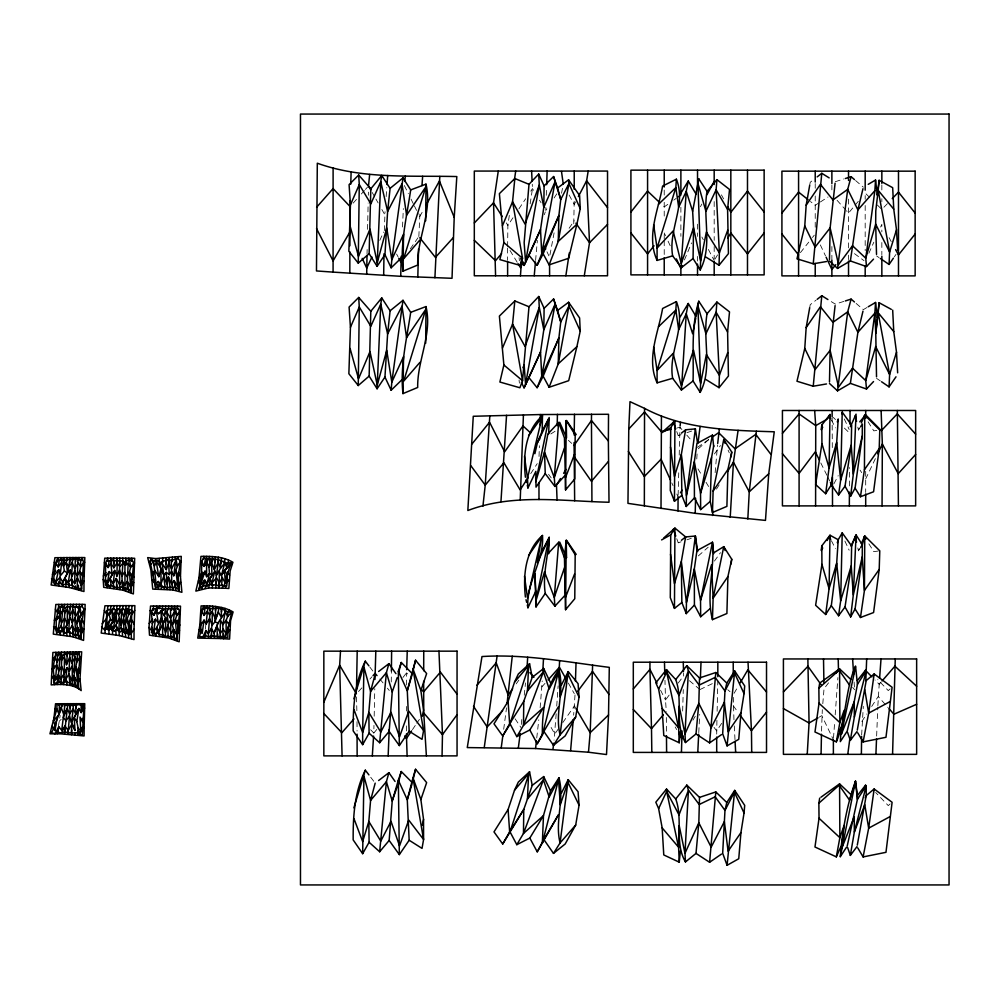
<?xml version="1.0" encoding="UTF-8"?>
<svg xmlns="http://www.w3.org/2000/svg" width="999" height="999" viewBox="0 0 999 999"><rect width="100%" height="100%" fill="white"/><g stroke="black" fill="none" stroke-linecap="round" stroke-linejoin="round"><path stroke-width="0.75" stroke-dasharray="5 3.75" d="M406.406 730.906L406.431 724.787M406.468 711.026L406.481 706.443M406.543 685.039L406.581 672.802L409.59 676.173M849.45 485.951L849.575 467.557M391.271 681.967L391.396 671.191M733.953 719.705L733.291 697.377M507.617 246.541L507.879 225.362L509.84 211.788M861.65 734.927L863.311 706.355M821.528 731.131L822.314 709.665M367.033 254.146L367.132 249.5M367.57 229.358L368.144 203.022M368.319 195.267L368.381 192.17M370.641 729.757L373.801 733.041L373.963 725.386M374.175 716.208L374.787 688.648M716.92 720.354L716.683 735.551M717.12 711.276L717.819 681.006M678.121 495.279L678.796 470.554M679.208 455.107L679.969 427.297L677.085 427.959M682.654 711.051L683.279 689.585M384.328 230.644L385.04 211.701M539.035 456.481L539.385 445.729M545.879 207.467L545.779 210.502L548.276 206.731M546.291 195.329L546.553 187.75M876.635 736.076L877.809 707.142M877.859 705.619L879.395 681.293M418.843 236.551L419.917 213.624M402.51 226.998L403.334 208.566M698.776 732.642L699.687 714.397M575.012 694.929L573.638 715.197M540.147 707.791L542.22 680.956M696.778 458.966L697.115 453.159M556.181 713.823L554.058 740.147M556.73 706.056L558.129 685.876M833.491 738.199L834.739 721.091M835.189 714.872L837.899 677.559M386.151 196.616L386.813 187.562M822.801 703.696L824.025 688.761L828.546 682.841M715.134 472.689L717.544 444.992M535.589 260.439L537.375 240.484M205.419 629.108L205.782 625.124M521.291 724.475L521.915 718.318M524.25 695.242L525.499 682.941M536.75 737.949L538.786 719.854M503.683 729.27L506.53 707.841M530.157 203.821L532.467 188.624L532.255 184.228M573.763 223.788L574.225 199.937M58.304 726.797L60.202 715.496M809.689 185.327L810.226 182.28L812.537 180.482M809.689 307.754L810.226 304.707L816.008 300.212M554.095 232.842L549.525 257.193L546.977 251.773M561.538 193.269L563.261 184.141M544.33 214.685L545.292 211.9M857.816 427.147L858.441 430.02L859.602 427.172M857.816 547.914L858.441 550.799L859.602 547.952M684.44 259.94L691.583 242.907M868.88 253.259L873.813 242.233M880.606 227.073L881.842 224.325L881.842 231.905M379.77 240.359L383.678 232.03M865.696 478.946L876.348 456.593M575.599 201.86L574.225 204.495L569.105 194.992M833.915 483.816L838.211 475.624M700.424 206.718L701.872 204.046M419.692 216.733L423.339 210.115M734.09 693.306L737.899 686.788M692.906 720.179L695.267 716.221M714.972 259.191L718.144 253.946M716.483 489.11L719.717 483.978M858.441 430.02L860.776 426.411M858.441 550.799L860.776 547.19M530.731 473.613L537.25 463.598M721.64 723.376L716.67 730.956L714.035 727.372M861.837 721.478L866.757 713.985M871.677 706.48L878.233 696.49L888.049 707.567M554.095 197.952L558.266 191.671M512.962 217.757L507.879 225.362L506.281 222.864M518.893 208.891L525.674 198.751M530.769 191.159L532.467 188.624L534.815 192.482M569.118 228.272L574.225 220.729M412.462 729.62L415.946 724.5M416.808 723.226L419.418 719.392M894.28 256.905L896.003 254.383M410.314 248.826L417.982 237.774M558.354 728.92L554.782 734.015L549.662 724.837M562.824 722.539L574.425 705.968L575.998 708.641M714.447 453.933L720.479 445.529M714.447 561.063L720.479 552.659M516.183 683.865L518.856 680.169M669.143 695.117L665.509 699.949L666.283 711.4M678.234 683.041L683.678 675.799L683.578 672.777M402.947 677.497L406.581 672.802M800.424 252.622L808.753 242.145M812.449 237.5L814.297 235.165M858.328 201.298L848.526 213.062L846.453 210.739M373.801 733.041L376.81 729.47M881.143 682.017L879.17 684.278L875.012 680.032M541.883 686.862L544.979 683.403M353.147 203.134L357.242 198.564M361.351 193.981L364.423 190.559M365.447 189.41L367.495 187.125M358.491 691.558L362.649 687M369.93 679.033L372.003 676.76M883.915 207.243L889.122 201.848M59.241 721.203L61.201 719.342M698.326 448.776L709.29 439.098M698.326 555.906L708.191 547.202M890.171 688.91L888.248 690.571L877.746 679.62M890.171 803.945L888.248 805.594L875.648 792.469M676.76 431.593L678.246 435.651L680.369 433.978M676.76 538.723L678.246 542.782L680.369 541.108M667.794 204.358L664.223 206.905L662 204.795M673.738 200.112L676.123 198.426M697.464 447.352L708.666 439.585M819.068 202.809L815.221 205.294L810.464 201.536M820.354 201.985L828.034 197.015M550.799 433.966L555.819 430.794M867.007 307.48L863.348 309.628L855.556 302.934M819.28 717.107L821.827 715.634L833.378 739.76M699.912 689.585L713.686 682.991M678.246 435.651L681.143 434.652M686.925 432.679L692.719 430.694M678.246 542.782L681.143 541.783M686.925 539.81L691.271 538.324M835.289 181.693L843.905 178.958M843.905 301.386L835.289 304.121L829.158 300.312M876.797 430.457L873.813 430.869L867.432 420.791M878.296 551.023L873.813 551.648L867.432 541.57M876.56 255.919L879.07 257.63M876.56 378.346L880.319 380.906M854.482 253.646L863.998 260.652M689.472 680.719L698.751 688.598M855.556 180.507L863.348 187.2M727.784 689.747L730.007 691.695M568.369 440.322L571.753 443.419M833.253 417.42L835.489 419.543M844.38 428.084L848.825 432.355M869.63 197.427L865.184 193.069L865.184 199.3M877.397 205.057L881.842 209.415M837.087 200.324L845.404 209.59M679.969 427.297L681.917 429.533M686.775 435.102L691.633 440.671M379.845 679.045L383.616 683.616M387.387 688.186L389.273 690.471M852.696 687.399L854.595 689.747M369.805 667.032L373.389 671.753M370.704 777.247L374.288 781.955M548.563 474.288L551.211 477.884M733.216 705.681L737.774 711.937M515.109 718.805L520.979 727.559M860.077 470.129L861.687 472.639M510.027 250.499L517.257 262.362M539.51 200.2L541.071 202.785M697.964 468.881L701.985 475.561M706.006 482.23L709.228 487.574M675.187 726.96L676.673 729.557M372.227 192.507L375.187 197.74M375.924 199.038L378.146 202.959M381.855 209.49L384.815 214.723M568.331 683.066L574.263 693.606M889.073 237.637L891.245 241.633M721.428 194.855L723.588 198.888M701.872 237.013L703.321 239.772M708.391 249.45L714.185 260.502M396.603 254.071L398.052 256.818M831.405 419.942L835.464 427.847M831.405 540.721L835.464 548.626M660.564 690.222L665.509 699.949L664.972 680.331M820.803 462.949L826.985 475.437M827.671 476.835L829.732 480.994M404.358 185.527L408.354 193.669M411.026 199.101L413.686 204.52M414.36 205.881L418.356 214.023M820.354 244.917L825.474 255.831M664.223 232.979L665.509 235.714M668.069 241.171L670.629 246.628M844.292 418.993L849.162 429.433M844.904 541.071L849.162 550.212M671.79 482.892L673.039 485.676M676.822 494.03L678.084 496.815M728.084 450.137L729.282 452.822M519.068 257.592L519.393 260.689M519.068 380.02L519.393 383.117M854.095 682.042L854.495 688.211M734.277 725.936L735.014 739.947M356.493 696.927L356.868 710.851M666.333 717.469L666.458 734.178M832.142 416.346L832.317 450.674M357.018 721.715L357.055 731.031M881.842 184.94L881.842 191.059M881.842 198.701L881.842 201.761M881.842 242.52L881.842 254.658M865.696 471.316L865.696 492.42M865.184 205.519L865.184 250.637M848.526 199.101L848.526 249.263M848.526 255.182L848.526 259.615M831.88 185.19L831.88 189.86M831.88 246.528L831.88 260.289M815.221 183.579L815.221 188.237M815.221 195.991L815.221 227.959M714.185 201.573L714.185 240.347M714.185 246.541L714.185 258.953M697.527 224.176L697.527 236.413M697.527 256.406L697.527 261.026M680.881 207.268L680.881 236.326M664.223 190.06L664.223 196.191M664.223 202.31L664.223 219.181M664.223 234.528L664.223 239.186M664.223 240.734L664.223 256.256M507.617 248.077L507.617 260.389"/><path stroke-width="1.5" d="M220.642 561.063L220.642 568.019L216.371 575.399L215.759 584.565L212.824 585.389L209.615 584.452L206.606 586.313L203.596 585.564L199.463 588.448L199.987 580.669L205.007 571.178L206.606 576.698L209.49 573.189L208.916 567.057L210.327 559.215L217.982 559.465L226.723 563.286L230.869 562.699L227.385 574.562L226.785 586.026L223.639 586.313L221.616 585.177L218.444 585.851L215.759 584.565M333.104 167.919L333.079 272.115L400.724 276.311L452.023 278.296L454.22 217.332L456.818 176.561C410.164 175.424 362.025 179.308 317.307 163.212L316.471 270.941L333.079 272.115M644.343 505.894L644.542 408.366L629.994 401.673L628.771 429.033L627.959 503.359L695.217 513.336L765.471 520.404L768.743 473.751L774.262 431.793C730.331 430.369 684.315 429.52 644.542 408.366M717.819 676.673L717.831 662.212M173.239 636.912L165.26 636.188L165.484 632.567L168.481 623.351L170.817 619.842L173.539 629.382L173.239 636.912L176.698 639.522L179.733 610.988L177.522 608.129L165.547 608.791L161.251 610.876L161.239 618.094L159.166 631.393L156.656 627.584L161.239 618.094L162.812 624.075L159.166 631.393M220.604 638.548L197.727 638.099L199.812 625.249L201.086 605.906C212.013 605.769 223.439 606.231 233.104 611.962L230.569 620.829L229.583 639.085L220.604 638.548L220.617 635.539M349.825 273.289L349.875 251.86M349.887 245.742L350.262 200.599M406.406 733.965L407.105 755.881M425.686 220.804L425.986 184.141L410.689 189.91C406.743 216.795 399.925 243.831 402.972 271.179L417.682 265.047C417.195 237.587 432.579 211.788 425.986 184.141M425.686 343.231L425.986 306.568L410.689 312.337C406.743 339.223 399.925 366.258 402.972 393.606L417.682 387.475C417.195 360.015 432.579 334.215 425.986 306.568M661.013 508.466L661.438 416.071M124.45 632.667L124.026 631.218L125.874 628.309L127.048 631.331L124.45 632.667L122.415 630.282L119.818 631.992L117.195 629.982L114.186 630.956L111.613 628.371L108.816 629.832L104.995 628.646L106.893 624.338L106.955 611.138L108.941 609.328L111.026 610.352L113.124 608.391L115.534 609.914L118.344 608.965L120.442 610.314L122.552 608.578L124.937 609.765L127.098 608.466L129.221 610.439L128.646 614.747L125.325 624.025L127.248 633.403L129.595 634.54L131.156 628.533L127.323 619.068L129.595 634.54M119.705 561.401L119.568 569.83L116.92 576.123L117.22 560.264L114.423 560.914L111.938 560.064L109.103 560.951L107.155 559.815L105.594 563.249L105.469 585.202L108.691 586.376L111.214 585.589L113.998 587.05L119.693 587.787L122.365 587.087L124.65 588.823L127.31 588.686L130.807 591.396L133.729 563.111L131.831 559.827L126.811 560.427L124.937 562.425L124.975 585.102L127.36 581.368L128.159 563.111L125.499 565.284L122.902 563.386L122.54 560.726L119.705 561.401L117.22 560.264M227.872 629.02L227.834 637.424L211.576 636.051L208.579 636.775L205.444 635.764L202.884 636.85L199.45 636.613C202.697 627.01 198.539 616.046 203.321 606.967L210.314 608.716L218.644 608.204L224.363 609.852L227.747 611.925L231.805 611.987L227.872 629.02L224.9 637.562L229.033 624.65L226.111 620.354L227.622 616.62L231.805 611.987M423.651 681.306L423.751 713.011L426.386 755.881M423.688 670.754L423.751 651.161M882.055 505.894L882.342 444.031L881.118 410.489M366.695 274.4L366.995 255.694M520.429 275.786L521.628 260.04M565.571 489.922L564.46 437.962L558.666 422.49L559.74 422.415L566.533 437.787L566.246 420.517L565.571 489.922L574.775 478.958L575.187 434.89L566.246 420.517M566.533 557.567L559.74 542.207L558.666 542.27L564.46 557.742L566.533 557.567L566.246 540.297L564.46 557.742L565.571 609.702L574.775 598.738L575.187 554.67L566.246 540.297L565.571 609.702M608.366 441.046L608.516 414.285L540.409 414.548L473.264 416.271L467.844 510.514C513.149 493.319 561.9 501.186 609.015 502.247L608.366 441.046L591.445 420.504L591.52 414.223M674.462 501.273L674.937 420.979L670.729 427.697L670.529 447.102L670.292 490.509L674.462 501.273L681.855 495.367L681.306 454.557L685.639 429.795L695.379 428.896L697.489 442.907M674.462 608.403L674.937 528.109L670.729 534.827L670.292 597.639L674.462 608.403L681.855 602.497L681.306 561.7L685.639 536.938L674.937 528.109L663.736 537.974M677.996 510.976L678.084 496.815M849.337 505.894L915.646 505.894L915.646 410.489L782.429 410.489L782.429 505.894L849.337 505.894L849.412 492.095M849.987 424.25L850.062 410.489M860.464 496.728L864.435 469.667L864.759 415.159L879.782 430.045L879.207 448.638L873.588 491.77L860.464 496.728L855.082 488.186L862.262 436.063L862.337 424.001L860.776 426.411M127.31 588.686L127.36 581.368L130.507 586.6L130.807 591.396M574.662 500.799L574.063 442.507M391.396 671.191L391.62 651.161M84.153 726.935L84.091 735.938L60.951 733.853L49.95 733.803L53.946 718.269L55.544 703.758L84.753 703.671L84.153 726.935L82.73 729.245M172.727 608.379L174.613 611.363L170.617 618.443L166.383 611.338L168.481 623.351L165.672 617.944L165.484 632.567L162.6 624.587L165.672 617.944L161.251 610.876L158.554 613.711L156.456 611.338L158.067 607.642L163.661 609.215L158.554 613.711M223.626 638.748L223.689 634.165M523.763 701.385L523.476 725.386L516.808 736.625L509.852 723.451L523.763 701.385L532.23 677.297L529.545 663.686L518.319 674.013L514.535 682.117L508.091 701.448L493.993 723.813L502.709 735.951L509.715 724.762L529.545 663.686M592.619 665.034L590.172 732.679L588.486 752.222L606.505 754.545L608.528 714.972L609.29 667.357C567.07 662.1 524.7 653.833 481.98 656.555L467.27 747.577L535.564 748.513L588.486 752.222M77.235 587.312L77.835 558.891L72.502 558.965L69.942 560.027L67.258 559.265L64.585 560.501L62.013 559.328L59.266 560.339L57.255 559.34L55.732 562.862L53.184 582.804L57.08 583.841L59.99 583.104L63.049 584.952L66.259 583.841L69.268 585.239L72.09 585.064L74.326 587.037L81.556 589.248L83.641 562.337L82.43 558.716L80.569 559.765L77.835 558.891M77.185 653.796C78.609 665.109 70.117 675.461 75.936 686.563L81.169 690.609L79.982 679.008L81.681 651.81L52.885 652.472L51.186 684.902C60.365 684.165 70.33 683.828 78.559 688.598C76.149 676.698 81.094 664.647 79.108 653.059L72.378 654.22L69.93 653.334L64.523 653.958L62.475 655.731L61.663 660.214L60.889 679.495L61.901 682.866L64.66 681.793L69.93 682.829L72.203 684.54L75.062 684.615M214.41 638.136L214.448 635.227M538.723 174.063L539.285 184.965L525.561 262.05L524.15 242.62L528.995 184.315L538.723 174.063L544.105 185.901L543.806 207.293L540.521 229.67L541.745 253.671L537.112 265.284L528.921 255.182L540.521 229.67L524.063 265.422L520.729 258.591M528.995 306.743L514.835 300.949L499.388 316.071L503.883 364.997L499.875 382.03L519.892 387.762L522.539 380.731L528.995 306.743L538.723 296.491L544.105 308.329L543.806 329.72L540.521 352.098L541.745 376.099L537.112 387.712L528.921 377.61L540.521 352.098L524.063 387.849L521.403 382.392M861.375 754.357L861.625 736.425M57.48 684.49L57.517 681.718M383.666 275.412L383.991 253.796M400.724 276.311L401.211 256.194M574.175 435.064L574.487 414.235M713.673 446.541L712.487 435.077L696.94 443.481L694.305 461.888L694.417 497.902L686.263 506.481L686.438 495.404L695.379 428.896M697.689 551.51L695.379 536.026L696.94 550.624L694.305 569.03L694.417 605.044L686.263 613.623L686.438 602.534L695.379 536.026L685.639 536.938L681.418 540.272M693.069 258.541L693.531 227.784L692.644 211.288L698.776 178.821L707.055 191.346C702.447 217.307 712.911 245.866 700.199 269.955L693.069 258.541L681.405 267.62L672.652 255.869C668.056 229.758 686.7 204.583 676.373 179.196L662.599 186.064C658.366 210.377 646.003 236.288 657.105 260.414L672.652 255.869M693.069 380.969C693.83 354.146 690.809 327.36 698.776 301.248L707.055 313.773C702.447 339.735 712.911 368.294 700.199 392.382L693.069 380.969L681.405 390.047L672.652 378.296C668.056 352.185 686.7 327.01 676.373 301.623L662.599 308.491C658.366 332.804 646.003 358.716 657.105 382.842L672.652 378.296M72.502 558.965L71.528 578.958L74.625 583.691L75.287 559.515M225.687 588.249L208.704 587.912L195.841 591.108L198.976 578.034L200.949 556.381C211.85 556.181 223.264 556.555 232.929 562.275L230.157 570.991L228.846 588.498L225.687 588.249L225.737 585.389M369.143 253.684L358.241 263.112L348.863 251.286L350.437 204.857L349.088 184.628L358.703 175.025L370.804 188.836L369.143 253.684L377.085 266.346L384.952 254.645L387.612 211.501L390.097 188.349L381.755 175.487L370.804 188.836M369.143 376.111L358.241 385.539L348.863 373.713L350.437 327.285L349.088 307.055L358.703 297.452L370.804 311.263L369.143 376.111L377.085 388.773L384.952 377.073L387.612 333.928L390.097 310.776L381.755 297.914L370.804 311.263M830.007 414.46L829.07 467.894L825.661 493.718L815.621 484.515L821.94 443.618L821.79 425.087L830.007 414.46L827.896 418.481M897.339 410.489L898.426 505.894M67.433 606.605L67.22 624.288L63.649 630.107L64.923 633.004L67.87 632.117L72.964 633.691L75.012 635.314L77.722 635.127L80.894 637.699L82.218 628.433L79.183 618.431L84.153 609.665L82.155 606.381L75.137 607.155L72.715 606.131L70.13 607.067L67.433 606.605L65.147 608.279L63.649 630.107L61.126 625.998L63.124 606.356L58.766 606.755L56.194 620.267L56.256 631.93L59.803 632.692L62.188 631.168L64.923 633.004M172.265 561.675L172.352 557.167L181.269 556.381L180.457 576.61L181.893 592.307L172.952 589.959L152.735 589.098L150.874 570.004L147.665 557.604L155.494 558.591L172.352 557.167M356.506 689.26L357.205 651.161M442.058 755.881L442.47 734.677L438.961 651.161M534.865 453.733L537.362 442.932L542.182 431.118L542.482 415.684C525.037 430.981 523.064 455.631 525.399 477.235M548.676 553.621L549.188 537.312C548.326 556.106 542.345 574.425 545.254 593.418L536.013 606.917L534.865 573.526L535.839 591.183L527.934 607.754C525.861 582.654 544.405 560.489 542.482 535.464C525.037 550.774 523.064 575.412 525.399 597.027M821.078 754.357L821.465 734.228M54.333 684.64L54.421 680.244L51.561 675.948M68.057 732.854L70.405 705.606L73.064 704.944L75.824 705.544L78.372 704.57L81.131 705.244L82.867 704.395L83.804 708.229L82.393 734.627L79.52 734.702L77.472 732.929L68.057 732.854L64.723 731.705L61.414 732.954L57.755 732.217L54.982 733.628L51.536 732.766C56.281 723.738 58.641 713.773 62.413 704.332L70.405 705.606M829.482 259.528L830.132 227.909L835.089 183.217M829.482 381.955L830.132 350.337L835.089 305.644M851.635 545.966L851.223 565.909L853.321 594.88L850.649 616.895L845.017 607.017L851.223 565.909L840.671 600.811L838.561 615.759L831.305 605.681L836.687 563.261L838.223 539.747L842.219 532.892L851.635 545.966L856.068 534.94L862.337 544.78L862.262 556.843L864.435 590.446L860.464 617.507L873.588 612.549L879.207 569.418L879.782 550.811L864.759 535.926L861.338 543.668M374.987 679.457L375.811 651.161M821.94 443.618L829.07 467.894L836.687 442.482L840.671 480.044L851.223 445.129L845.017 486.238L850.649 496.116L853.321 474.1L851.223 445.129L851.635 425.199L842.219 412.112L840.671 480.044L838.561 494.98L831.305 484.902L836.687 442.482L838.223 418.981L837.299 421.928M83.991 581.093L83.953 591.508L69.331 587.512L51.136 584.977L54.895 557.704L84.828 557.567L83.991 581.093L81.144 585.514M134.053 629.158L134.016 639.585L119.393 635.589L101.199 633.054L104.945 605.781L134.89 605.644L134.053 629.158L131.206 633.578L131.406 638.586M212.575 608.528L212.637 606.181M217.532 638.349L217.645 633.915M225 610.938L225.062 608.416M227.747 611.925L227.622 616.62L224.363 609.852M397.202 677.609L392.22 691.97L389.16 731.418L399.338 745.579L398.339 671.216L401.261 662.462L412.375 673.738M399.338 854.607L409.165 840.246L407.28 799.762L398.339 780.244L392.22 800.998L389.16 840.446L399.338 854.607L398.339 780.244L401.261 771.503L412.375 782.766M434.915 277.747L439.797 176.448M557.167 425.724L557.442 414.335M695.217 513.336L695.579 498.139M719.068 265.247L719.367 252.834L716.121 189.822L716.907 179.633L729.52 189.448L727.597 209.553L728.433 253.621L719.068 265.247L705.868 257.068M719.068 387.674L719.367 375.262L716.121 312.25L716.907 302.06L729.52 311.875L727.597 331.98L728.433 376.049L719.068 387.674L705.868 379.495M59.378 705.057L56.993 704.582L56.868 708.928L59.128 714.522L62.413 704.332L59.378 705.057L59.128 714.522L53.509 720.679L55.22 726.061L55.007 730.706L56.918 717.682M70.13 607.067L68.756 631.118L70.679 633.416L66.284 626.723L70.117 617.632L72.303 622.639L72.964 633.691M131.656 561.351L131.731 558.229L134.678 558.291L133.367 593.93L122.865 590.134L103.696 587.312L103.209 579.62L104.72 558.166L131.731 558.229M177.46 609.203L177.535 606.093L180.494 606.156L179.171 641.795L168.669 637.999L149.5 635.177L149.013 627.484L150.524 606.031L177.535 606.093M417.819 277.085L418.519 249.026M128.684 561.276L128.771 558.179M171.491 610.264L171.603 605.981M174.488 609.128L174.575 606.031M215.734 608.403L214.997 621.853L212.163 625.162L211.413 628.334L211.576 636.051M712.462 512.512L713.124 491.071L723.751 439.535L731.743 452.097L727.909 469.48L726.897 506.368L712.462 512.512L710.264 501.386L711.55 457.642L713.748 445.654M713.748 552.784L723.751 546.665L731.743 559.228L727.909 576.61L726.897 613.511L712.462 619.642C705.843 594.143 715.022 567.732 712.487 542.207L696.94 550.624M78.109 735.339L78.234 731.093M125.637 563.711L125.799 558.129M162.575 562.15L162.7 558.204M199.463 588.448L200.549 584.964L199.987 580.669L201.348 578.309L201.835 561.538L203.421 558.029L210.327 559.215M682.08 730.968L681.43 752.409M712.649 515.484L712.774 510.926M748.026 662.212L751.46 730.706L751.71 752.409M350.749 184.166L351.111 172.215M406.668 669.717L407.242 651.161M559.627 660.689L558.778 676.56M712.462 619.642L713.124 598.201L711.55 564.772L700.536 600.424L700.674 616.733L710.264 608.516M539.585 439.647L539.672 436.688M540.072 424.875L540.409 414.548M548.676 433.828L549.188 417.52L542.182 431.118M575.449 681.156L576.036 662.787M79.196 607.892L79.321 604.345L85.14 604.42L84.977 609.19A471.64 471.64 0 0 1 84.216 623.813L83.554 640.409L73.014 636.788L53.297 634.115L55.807 604.47L79.321 604.345M122.652 562.674L122.815 558.091M168.519 609.003L168.619 605.943M206.756 608.341L206.83 605.956M209.578 610.202L209.728 606.031M215.447 610.601L215.597 606.418M546.665 184.715L547.127 171.066L607.529 171.066L607.529 275.786L474.313 275.786L474.313 171.066L547.127 171.066M892.569 754.357L895.254 658.953M81.756 560.601L81.868 557.517M82.143 607.092L82.23 604.383M128.659 613.199L128.958 605.556M131.93 605.594L131.206 633.578L129.72 630.968M218.232 561.638L218.394 557.18M76.286 607.292L76.399 604.32M78.784 619.043L78.884 616.196M81.406 626.248L81.681 618.681L84.216 623.813M119.605 563.711L119.818 558.054M165.509 608.953L165.622 605.918M178.247 559.315L178.346 556.605M523.426 414.872L520.229 499.687M73.377 606.643L73.464 604.308M78.771 560.551L78.896 557.479M221.553 611.888L221.741 607.442M222.989 636.45L222.802 624.775L225.1 612.437L217.919 623.051L214.011 633.241L214.56 636.9M368.906 665.858L365.309 661.151C354.52 682.904 353.009 707.042 353.171 730.868L362.662 744.655L369.093 733.216L368.831 712.449L370.579 691.408L375.187 674.1M368.906 774.887L365.309 770.179C354.52 791.932 353.009 816.071 353.171 839.897L362.662 853.683L369.093 842.244L368.831 821.49L370.579 800.436L375.187 783.141M388.161 755.881L389.21 729.507M532.23 677.297L543.681 668.506L543.419 671.778L523.476 725.386L543.468 707.542L529.82 729.969L537.237 743.756L542.345 735.152C542.145 712.524 544.892 688.199 558.953 669.73C564.797 691.37 554.57 712.949 560.077 734.864L553.483 745.316L543.868 731.43L558.366 706.855M700.349 678.933L701.023 662.212M875.911 754.357L876.523 739.123M73.339 705.968L73.439 703.621M74.863 735.027L74.975 732.467M880.319 258.479L889.085 264.448L889.61 252.035L878.171 190.334L879.12 180.307L892.681 187.687L893.755 209.166L896.503 229.795L897.651 250.399M881.568 381.768L889.085 386.875L889.61 374.463L878.171 312.749L879.12 302.734L891.32 309.378M175.25 559.939L175.387 556.868M203.833 608.653L203.946 605.918M212.275 560.114L212.425 556.58M211.214 637.949L211.401 633.753M224.7 562.512L224.862 558.741M358.241 263.112L359.278 184.565L358.703 175.025M358.241 385.539L359.278 306.993L358.703 297.452M67.22 656.118L67.42 651.872M70.33 608.628L70.529 604.295M116.671 561.076L116.808 558.041M162.412 610.451L162.612 605.906M169.043 561.838L169.243 557.504M489.835 415.784L485.227 485.127L482.929 506.168M675.724 679.545L686.8 665.684L699.512 677.959L698.825 703.396L696.003 733.978L685.464 742.532C674.2 723.426 683.279 699.937 675.724 679.545L666.533 669.63L655.819 682.792L658.628 689.185L662.162 708.478L663.773 735.526L679.245 742.756L680.381 731.355M675.724 798.963L686.8 785.102L699.512 797.377L698.825 822.814L696.003 853.396L685.464 861.937C674.2 842.844 683.279 819.355 675.724 798.963L666.533 789.048L655.819 802.209L658.628 808.603L662.162 827.896L663.773 854.944L679.245 862.174L680.381 850.773M75.724 561.65L75.912 557.442M125.712 611.238L125.974 605.519M377.085 266.346L380.744 181.718L381.755 175.487M377.085 388.773L380.744 304.146L381.755 297.914M700.199 269.955L700.636 260.926L697.914 183.279L698.776 178.821M700.199 392.382L700.636 383.354L697.914 305.706L705.918 333.753L716.121 312.25L727.597 331.98M57.555 654.657L55.519 679.745C51.686 672.052 53.659 662.275 55.832 654.357L60.377 653.92L62.475 655.731M61.339 657.28L61.601 652.047M64.336 655.506L64.51 651.947M67.433 705.968L67.545 703.621M70.192 654.208L70.305 651.81M206.531 558.803L206.643 556.393M67.433 607.404L67.582 604.295M72.977 656.031L73.189 651.773M113.511 563.648L113.786 558.041M697.777 752.409L698.688 734.165M58.504 655.731L58.691 652.172M72.378 654.22L72.203 684.54M112.4 626.223L112.625 634.34M159.453 608.641L159.603 605.906M506.555 415.297L500.949 501.673M747.826 519.005L749.25 491.82L756.368 431.218M55.569 656.368L55.782 652.31M80.894 637.699L81.331 623.588L84.153 609.665L76.811 623.426L78.621 636.513M219.156 587.824L219.368 583.741M840.309 856.667C842.332 831.043 846.777 805.281 855.531 781.056L840.309 856.667L846.415 847.364M72.752 560.476L72.927 557.43M122.727 610.064L122.977 605.506M222.465 588.024L222.627 585.064M402.972 271.179L403.559 234.153L391.808 259.728L391.146 267.807L402.035 257.23M402.972 393.606L403.559 356.581L391.808 382.155L391.146 390.234L402.035 379.657M542.819 670.616L543.493 658.791M75.912 654.208L76.049 651.76M76.086 708.266L76.361 703.621M203.621 559.14L203.784 556.368M209.266 560.876L209.528 556.455M340.497 651.161L339.66 665.222L342.083 755.881M730.207 517.37L733.453 462.175L738.099 430.319M807.229 754.357L809.065 722.989L807.866 658.953M64.398 608.366L64.648 604.32M64.723 731.705L67.732 704.72M110.589 561.076L110.764 558.066M156.393 608.94L156.581 605.931M215.022 562.487L215.372 556.805M70.217 708.166L70.504 703.621M206.606 586.313L209.49 573.189L211.975 575.499L206.793 583.266L204.97 580.244L200.549 584.964L205.007 571.178L201.348 578.309M829.457 261.026L837.537 268.419L850.374 260.951L866.483 266.583L865.758 258.217L874.862 190.697L875.536 180.045L868.231 184.34M868.231 306.768L875.536 302.472L874.862 313.124L865.758 380.644L866.483 389.011L850.374 383.379L837.537 390.846L829.457 383.454M221.154 563.561L221.528 557.792M676.373 179.196L675.836 187.612L678.671 207.243L686.263 191.308L688.261 181.056L696.091 194.131M676.373 301.623L675.836 310.04L678.671 329.67L686.263 313.736L688.261 303.484L696.091 316.558L698.776 301.248M61.488 607.454L61.688 604.358M69.568 562.887L69.918 557.417M119.468 613.211L119.98 605.494M372.315 755.881L373.601 736.088M527.01 667.607L527.697 657.217M826.498 261.538L813.236 263.798L796.977 258.816L804.769 225.986L806.168 205.182L809.689 185.327M826.498 383.953L813.236 386.226L796.977 381.243L804.769 348.414L806.168 327.61L809.689 307.754M71.541 734.702L71.853 730.082M78.684 654.645L78.884 651.773M841.021 731.318L840.309 741.633L847.177 731.168L854.195 701.822L857.429 684.278L855.531 666.033C844.917 690.197 846.702 717.919 836.325 741.845L814.972 731.992L819.03 703.246L818.868 688.149L819.679 683.091L839.572 668.843L850.861 679.482M71.316 732.329L71.916 724.038L69.381 716.033L65.996 720.866L63.312 717.419L64.885 705.269M107.53 561.088L107.742 558.104M153.234 610.439L153.546 605.968M69.93 653.334L68.869 673.988L69.93 682.829M727.072 745.891L734.702 670.966L744.705 685.963L744.043 693.631L740.933 713.186L738.748 739.347L727.072 745.891L722.677 733.828L724.974 690.996L726.785 683.079L734.702 670.966M727.072 865.296L734.702 790.384L744.705 805.381L744.043 813.049L740.933 832.592L738.748 858.753L727.072 865.296L722.677 853.246L724.974 810.401L726.785 802.497L734.702 790.384M879.607 678.309L881.018 658.953M387.038 184.553L387.699 175.499M421.965 185.614L422.652 176.286M66.683 560.464L66.908 557.43M64.361 706.368L64.573 703.646M116.633 610.052L116.97 605.506M58.754 604.407L58.029 613.661L55.432 609.153M111.938 560.064L110.827 563.399L113.874 567.794L114.423 560.914M532.23 785.376L543.681 776.585L543.419 779.857L523.476 833.466L516.808 844.692L509.852 831.53L523.763 809.465L532.23 785.376L529.545 771.752L518.319 782.092L514.535 790.197L508.091 809.515L493.993 831.892L502.709 844.018L523.763 809.465L523.476 833.466L543.468 815.609L550.499 790.846L558.953 777.809C564.797 799.45 554.57 821.016 560.077 842.931L553.483 853.383L543.868 839.51L558.366 814.922L537.237 851.822L529.82 838.049L543.468 815.609L542.345 843.218L558.953 777.809M64.523 653.958L64.248 673.351L60.889 679.495L58.404 674.712L60.377 653.92M54.67 657.242L57.205 661.837L59.828 657.567L61.663 660.214L64.273 657.142L66.483 664.722L67.358 654.07M570.616 750.549L573.251 719.804M200.749 625.087L204.046 620.104L206.119 624.038L207.829 607.542M226.273 578.134L226.536 575.224M717.682 443.456L719.38 428.883M534.228 275.786L535.452 261.975M63.412 562.961L63.899 557.467M68.107 734.377L68.407 731.168M113.599 609.565L113.961 605.544M218.644 608.204L218.306 611.975L214.997 621.853L217.919 623.051L216.895 626.535L214.011 633.241L211.413 628.334L208.354 633.666L208.579 636.775M221.616 585.177L222.302 577.597L219.181 571.278L219.343 583.066L218.444 585.851M865.259 673.176L865.534 670.192L866.233 670.816L854.357 717.007L850.324 740.359L847.627 732.479M865.259 788.199L865.534 785.214L866.233 785.851L866.208 795.591L857.292 845.117M64.573 734.09L64.947 730.119M204.595 637.749L204.87 634.827M877.659 314.697L875.773 333.416L876.523 376.835M78.159 678.458L78.471 688.561L77.885 669.979M205.444 635.764L205.956 630.519L208.354 633.666L210.314 608.716M220.08 636.912L220.429 619.929L222.802 624.775L226.111 620.354L226.161 633.791L223.289 629.22L220.442 633.191L216.895 626.535L217.395 636.276M369.642 174.463L368.519 185.976L370.741 189.897M514.835 178.521L512.562 201.748L522.539 258.304L519.892 265.334L499.875 259.603L503.883 242.57L499.388 193.644L514.835 178.521L528.995 184.315M514.835 300.949L512.562 324.176L522.539 380.731L503.883 364.997M865.808 680.631L866.682 658.953M60.589 560.551L60.889 557.529M110.951 605.594L110.177 612.911M59.803 632.692L58.129 630.182L60.452 613.985L63.224 609.977L65.022 612.824L67.383 609.415L69.905 615.834L72.79 609.79L72.715 606.131M404.77 181.443L405.319 176.011M696.003 733.978L709.602 742.869L715.808 672.514L699.512 677.959M696.003 853.396L709.602 862.274L715.808 791.932L699.512 797.377M209.615 584.452L210.215 578.708L212.824 585.389M215.747 587.699L216.358 581.868M680.094 426.073L680.481 422.39M116.92 576.123L114.673 570.354L113.249 583.703L113.998 587.05M369.093 733.216L379.645 742.719L386.401 672.677L388.898 663.661L395.941 673.663M369.093 842.244L379.645 851.747L386.401 781.705L388.898 772.689L395.055 781.443M512.262 656.156L507.08 703.471M172.615 587.986L170.117 587L167.582 587.887L162.662 586.875L160.901 584.165L164.023 575.474L159.365 565.022L160.115 562.624L163.337 561.238L168.419 559.602L171.191 560.364L171.553 571.253L173.751 575.761L175.924 559.09L178.122 558.478L180.507 561.45L178.172 576.211L179.358 589.959L175.25 587.387L174.101 580.606L171.753 584.19L172.615 587.986L175.25 587.387M568.194 671.615L560.077 734.864L575.699 716.97L579.07 697.09L578.084 683.678L568.194 671.615L561.376 685.089M568.194 779.682L560.077 842.931L575.699 825.037L579.07 805.169L578.084 791.757L568.194 779.682L561.376 793.169M813.236 263.798L821.79 173.302L829.158 177.884M813.236 386.226L821.79 295.729L827.921 299.55M215.359 559.815L214.285 569.405L216.371 575.399L218.319 562.674L217.982 559.465M535.564 748.513L536.413 740.971M854.357 717.007L854.195 701.822L841.383 734.178L844.105 710.364L839.872 722.627L836.325 741.845M857.292 730.082L866.208 680.556L874.15 673.975L892.107 687.262L885.976 737.287L863.111 741.895L857.766 732.866M865.184 797.864L866.208 795.591L874.15 788.998L892.107 802.284L885.976 852.322L863.111 856.93L857.766 847.901M552.971 749.35L553.696 743.206M57.355 562.1L57.892 557.604M105.22 633.329L104.895 630.194L107.942 605.681M821.79 425.087L821.24 429.682L822.726 427.197M837.299 542.707L838.223 539.747L830.007 535.239L821.79 545.854L821.24 550.461L822.726 547.976M54.982 733.628L58.816 726.76L61.738 730.344L63.312 717.419L67.295 708.491L69.568 713.923L73.289 708.703L73.064 704.944M228.434 612.549L228.759 609.877M877.659 192.27L877.297 195.255L875.536 180.045M878.021 189.273L879.12 180.307M878.021 311.7L879.12 302.734M698.026 442.869L700.099 426.473M170.704 637.187L170.817 619.842M71.528 722.227L73.289 708.703L75.849 714.36L71.528 722.227L75 730.406L74.226 717.557L78.871 708.478L81.144 712.587L83.804 708.229M497.115 655.844L484.24 747.527M518.331 747.964L520.229 733.378M176.698 639.522L177.997 629.657L177.71 624.787L175.312 619.867L176.723 615.459L179.733 610.988M821.79 545.854L821.94 564.398L815.621 605.282L825.661 614.497L829.07 588.673L830.007 535.239L827.16 540.509M74.226 717.557L76.798 721.64L78.134 727.971L77.472 732.929L80.794 731.33L82.667 726.797L79.52 734.702L80.794 731.33L80.007 717.045L82.492 722.002M501.248 747.652L502.872 735.401M847.776 754.357L849.962 737.811M53.534 668.968L56.543 664.859L58.741 670.991L61.801 666.196L64.248 673.351L67.158 667.557L63.449 675.349L65.509 679.832L67.158 667.557L69.381 671.303L71.728 666.433L73.864 672.015L75.112 657.08L74.438 653.309M122.365 587.087L121.953 576.148L124.388 572.14L126.973 576.71L129.495 571.89L130.507 586.6L131.843 576.923L129.495 571.89L130.582 567.382L129.77 560.514M850.649 616.895L855.082 608.965L862.262 556.843L853.321 594.88L856.068 534.94L850.998 546.066M204.046 620.104L202.173 633.416L200.861 629.27M850.374 260.951L857.904 209.877L862.986 188.711M850.374 383.379L857.904 332.305L862.986 311.139M819.679 798.126L818.868 803.171L819.03 818.268L814.972 847.015L836.325 856.867L841.021 846.34M203.996 615.434L205.07 607.892L201.473 610.938L203.996 615.434L207.23 611.288L209.49 614.835L212.263 611.55L213.012 607.979M731.068 456.855L731.743 452.097M731.068 563.985L731.743 559.228M212.25 587.699L212.625 585.102M514.398 180.107L515.709 171.066M156.456 611.338L158.267 622.926L155.457 619.205L153.709 631.156L154.658 633.828L157.218 632.804L159.84 634.665L162.65 634.79L165.26 636.188M105.619 627.272L106.768 629.033L112.862 621.865L115.534 609.914M227.984 564.16L228.571 560.189M498.276 171.066L493.543 202.834L495.579 275.786M57.255 733.703L57.667 730.943M565.846 275.786L569.33 252.847M69.942 560.027L67.532 573.001L62.812 582.092L63.049 584.952M53.646 675.724L53.983 683.016L57.093 683.254L58.404 674.712L55.519 679.745M105.594 563.249L108.079 567.557L109.103 560.951M76.798 721.64L78.871 708.478L75.849 714.36L75.824 705.544M584.29 275.786L589.522 242.72L586.625 180.757L588.186 171.066M76.811 623.426L81.069 614.11L79.046 609.64L74.738 618.194L76.811 623.426L79.046 609.64L77.085 606.768M62.013 559.328L59.928 577.447L62.812 582.092L67.532 573.001L70.305 569.942L68.244 582.542L69.268 585.239M75.012 635.314L75.587 631.805L74.738 618.194L72.303 622.639L72.79 609.79L75.362 616.121L75.137 607.155M410.689 189.91L402.997 177.884L391.808 259.728L386.725 227.872L377.26 262.675L369.992 229.158L358.529 256.381L350.087 226.036M410.689 312.337L402.997 300.312L391.808 382.155L386.725 350.299L377.26 385.102L369.992 351.586L358.529 378.808L350.087 348.451M55.732 562.862L58.167 566.883L59.266 560.339M847.627 847.514L850.324 855.394L854.357 832.03L866.233 785.851L857.429 799.3L847.177 846.203M205.494 558.578L204.121 566.408L201.835 561.538M420.879 690.509L412.974 668.868L423.576 730.494L422.028 739.347L409.165 731.218L407.28 690.734L415.547 660.214L426.648 673.576L420.879 690.509L423.539 710.376L422.215 716.383M64.585 560.501L63.574 566.183L64.373 571.016L67.532 573.001L66.221 562.549L67.258 559.265M107.268 583.404L109.366 571.578L112.163 574.562L107.268 583.404L108.691 586.376L105.332 579.657L107.268 583.404L114.673 570.354M165.547 608.791L164.385 615.322L168.544 608.716M200.936 581.031L202.235 573.801M178.534 581.518L177.735 585.889L179.358 589.959M836.325 856.867L839.872 837.661L844.105 825.399L841.383 849.2L854.195 816.857L854.357 832.03L864.784 804.732L868.668 828.159L863.111 856.93M124.937 609.765L123.501 618.843L124.026 631.218L121.041 627.559L121.503 610.589L122.552 608.578M113.124 608.391L112.013 611.176L115.447 617.22L113.074 629.745L114.186 630.956M208.704 587.912L209.578 583.404M863.111 741.895L868.668 713.124L874.15 673.975L873.551 675.249M57.755 732.217L58.816 726.76M695.804 317.994L692.644 333.716L686.263 313.736L681.405 390.047M160.115 562.624L157.367 560.402L156.381 562.3L159.365 565.022L164.023 575.474L166.271 572.327L169.181 574.637L171.553 571.253L171.753 584.19L168.419 576.96L167.02 583.828L167.582 587.887M712.487 435.077L700.536 493.294L700.674 509.602L710.264 501.386M841.87 413.773L842.219 412.112M841.87 534.552L842.219 532.892L840.671 600.811L836.687 563.261L829.07 588.673L821.94 564.398M82.867 704.395L81.144 712.587L81.131 705.244M841.383 734.178L855.494 666.857M54.92 727.709L55.532 724.837M156.094 583.99L158.217 581.48L160.152 585.689L156.094 583.99L153.584 560.901L150.799 558.691L150.125 561.825L155.544 587.187L158.391 587.362L160.152 585.689L162.662 586.875M576.898 224.201L580.232 208.641L579.607 195.529L568.606 179.832L557.579 188.012L560.751 199.475L558.903 215.472L558.254 241.421L549.113 264.847L568.693 258.254L576.898 224.201L558.254 241.421L568.955 183.566L568.606 179.832M576.898 346.628L580.232 331.069L579.607 317.957L568.606 302.26L557.579 310.439L560.751 321.903L558.903 337.899L558.254 363.848L549.113 387.275L568.693 380.681L576.898 346.628L558.254 363.848L568.955 305.994L568.606 302.26M422.215 825.411L423.539 819.405L420.879 799.537L412.974 777.896L415.547 769.255L426.648 782.604L420.879 799.537M558.953 669.73L542.345 735.152M365.309 661.151L353.883 698.813M365.309 770.179L353.883 807.841M564.66 475.874L554.895 486.426L554.295 477.572L558.666 422.49L547.852 434.028L544.505 452.06L545.254 473.626L536.013 487.125L535.839 471.391L527.934 487.962L527.497 478.171L542.482 415.684M64.373 571.016L60.789 575.249L58.729 569.667L55.869 581.818L57.08 583.841M412.724 672.227L415.547 660.214M412.724 781.255L415.547 769.255M862.262 436.063L853.321 474.1L856.068 414.16L850.386 426.673M129.221 610.439L130.906 609.515L132.193 610.901L129.008 624.375L129.445 632.542L125.874 628.309M154.658 633.828L151.448 632.604L152.298 623.463L151.324 611.063L153.371 608.478L155.694 609.14L158.067 607.642L154.021 615.222L151.324 611.063M203.596 585.564L204.97 580.244M398.776 672.065L401.261 662.462M398.776 781.093L401.261 771.503M168.119 636.163L167.782 625.074L171.216 633.179L173.539 629.382L176.661 634.677L177.997 629.657M854.445 179.558L851.098 176.686L847.714 189.373L837.537 268.419M854.445 301.985L851.098 299.113L847.714 311.8L837.537 390.846M230.869 562.699L221.478 575.199L224.663 563.299L223.314 561.263M125.499 565.284L126.811 560.427M154.021 615.222L155.694 609.14M201.761 589.123L204.208 580.244L205.594 582.979M205.17 588.374L206.293 584.34M153.097 575.436L154.845 570.267L158.779 576.685L161.039 568.606L160.901 584.165L158.217 581.48M53.509 720.679L56.868 708.928M82.38 580.494L81.081 585.014L81.556 589.248M67.87 632.117L66.284 626.723L68.756 631.118L72.115 625.549L75.587 631.805L77.585 627.285L80.794 633.229L82.218 628.433M411.95 675.149L407.28 690.734L398.339 671.216M411.95 784.178L407.28 799.762L412.974 777.896L423.576 839.522L422.028 848.388L409.165 840.246M130.507 586.6L131.993 581.768M711.55 457.642L700.536 493.294L694.305 461.888L686.438 495.404L681.306 454.557L674.437 476.473L670.529 447.102M896.503 229.795L889.61 252.035L875.673 224.113L875.773 210.989L878.171 190.334L893.755 209.166M892.681 310.115L893.755 331.593L896.503 352.21L889.61 374.463L875.673 346.541L865.758 380.644L852.509 368.181L838.573 387.075L830.132 350.337L815.097 369.555L804.769 348.414M839.572 668.843L839.872 722.627L819.03 703.246M850.861 794.517L839.572 783.865L839.872 837.661L819.03 818.268M198.626 590.084L200.15 585.364L198.464 580.918M564.41 448.052L554.295 477.572L544.505 452.06L535.751 481.743L548.751 419.093L537.362 442.932M397.202 786.638L392.22 800.998L386.401 781.705L370.579 800.436L363.948 776.136L362.662 853.683M727.722 230.207L719.367 252.834L706.368 232.055L700.636 260.926L693.531 227.784L681.281 263.549L681.405 267.62M727.722 352.635L719.367 375.262L706.368 354.483L700.636 383.354L693.531 350.212L681.281 385.976L673.151 353.359L657.067 370.467L657.105 382.842M163.337 561.238L161.938 563.061L166.271 569.667L168.756 562.974L168.419 559.602M111.026 610.352L109.191 615.197L110.489 619.155L112.862 621.865L115.447 617.22L116.746 623.364L113.074 629.745L110.527 625.898L115.447 617.22M565.496 477.634L574.525 454.295M574.525 574.088L565.496 597.427L564.41 567.832L554.295 597.365L554.895 606.206L564.66 595.666M861.338 422.889L864.759 415.159M537.112 265.284L543.156 253.796L558.903 215.472L541.745 253.671L555.107 181.643L553.596 176.536L544.105 185.901M537.112 387.712L543.156 376.223L558.903 337.899L541.745 376.099L555.107 304.071L553.596 298.951L544.105 308.329M680.881 274.875L680.881 268.444L682.067 265.609M120.442 610.314L118.569 614.76L121.216 625.349L123.501 618.843L125.325 624.025L127.098 608.466M502.497 225.587L512.562 201.748L525.074 224.088L539.285 184.965L543.806 207.293L555.107 181.643L560.751 199.475L568.955 183.566L580.232 208.641M502.497 348.014L512.562 324.176L525.074 346.516L539.285 307.392L538.723 296.491M129.445 632.542L131.156 628.533M323.838 702.26L339.66 665.222L356.418 693.83M66.483 664.722L69.63 657.367L71.916 663.174L75.112 657.08L77.073 661.813L80.107 656.942M223.639 586.313L226.885 578.771M70.117 617.632L67.22 624.288L64.735 618.106L61.563 622.627L59.49 616.633L56.194 620.267L60.452 613.985L60.277 607.117M173.751 575.761L177.447 566.133L180.507 561.45M350.437 204.857L359.278 184.565L370.829 203.908L380.744 181.718L387.612 211.501L402.023 183.754L406.568 215.235L425.786 186.9L403.658 258.753L419.967 239.897M350.437 327.285L359.278 306.993L370.829 326.336L380.744 304.146L387.612 333.928L402.023 306.181L406.568 337.662L425.786 309.328L403.658 381.181L419.967 362.325M78.022 672.964L75.999 666.895L77.722 682.904L74.051 676.223L72.065 680.681L68.869 673.988L65.509 679.832M522.939 367.682L524.15 365.047L525.561 384.478L539.285 307.392L543.806 329.72L555.107 304.071L560.751 321.903L568.955 305.994L580.232 331.069M151.611 575.212L153.322 571.49M165.672 617.944L162.812 624.075L161.251 610.876M658.628 689.185L666.658 672.04L666.533 669.63M658.628 808.603L666.658 791.445L666.533 789.048M371.94 256.993L366.72 268.082L362.2 258.366M74.625 583.691L77.36 577.897L81.081 585.014L79.683 571.228L80.682 566.82L80.569 559.765M524.063 265.422L528.921 255.182M524.063 387.849L528.921 377.61M529.545 771.752L509.715 832.841L508.091 809.515M873.551 790.271L874.15 788.998L868.668 828.159L890.146 816.558M877.684 453.808L882.342 444.031L898.226 473.663L915.646 454.47M77.91 683.328L79.982 679.008M202.884 636.85L205.956 630.519M542.482 535.464L528.583 555.444M73.139 680.019L74.401 677.434M523.289 262.075L520.479 267.645L518.056 263.686M208.916 567.057L213.187 558.903L208.916 567.057L206.568 561.788L208.329 558.254L204.121 566.408L206.568 561.788L206.606 576.698M542.182 550.911L549.188 537.312M578.359 196.591L586.625 180.757L607.529 207.642M178.846 591.121L178.409 586.351L180.619 582.18M198.976 578.034L202.123 572.102M61.414 732.954L65.072 726.073L68.107 730.481L71.916 724.038L75 730.406M537.237 743.756L543.868 731.43M537.237 851.822L543.868 839.51M706.942 194.73L714.185 181.418M426.261 204.82L439.423 181.006L454.22 217.332M575.699 716.97L565.184 735.901L553.483 745.316M575.699 825.037L565.184 843.98L553.483 853.383M850.649 496.116L855.082 488.186M502.709 735.951L509.852 723.451M502.709 844.018L509.852 831.53M83.879 629.008L81.119 633.816L81.219 639.248M119.693 587.787L119.655 584.752L116.271 578.446L113.249 583.703L110.165 578.846L111.214 585.589M133.704 582.492L130.956 587.212L131.069 592.657M179.52 630.344L176.773 635.077L176.885 640.521M349.912 231.968L333.079 260.876L316.533 228.621M740.184 682.891L747.814 669.854L766.52 692.007M680.456 492.832L682.055 490.172M683.441 736.001L681.867 738.636L678.895 733.441M680.132 194.48L688.261 181.056M560.451 478.533L556.493 485.077L557.067 500.049M563.623 473.301L565.996 469.38M680.132 316.908L688.261 303.484M727.659 238.224L730.831 232.979L747.489 253.921L764.135 232.979M67.295 708.491L63.711 714.36L61.526 708.478M124.975 585.102L122.028 580.894L119.655 584.752L119.568 569.83L121.953 576.148L122.902 563.386L119.818 566.57L116.983 563.024L113.874 567.794M79.745 659.315L81.281 656.842M179.508 563.636L181.031 561.176M113.524 628.496L112.175 630.644L110.452 628.296M727.796 471.153L733.453 462.175L749.25 491.82L768.743 473.751M221.478 575.199L226.86 567.332L230.944 564.535L224.488 570.491L225.374 583.279L222.302 577.597L219.343 583.066L216.571 577.759L212.025 582.929L214.76 571.253L206.793 583.266M825.661 493.718L831.305 484.902M825.661 614.497L831.305 605.681M206.119 624.038L209.615 618.568L212.163 625.162L212.263 611.55L215.434 619.043L218.306 611.975L221.428 617.557L221.316 609.515M839.135 730.793L842.432 725.674M860.776 547.19L862.337 544.78L864.759 535.926L864.435 590.446L879.207 569.418M83.204 710.301L84.64 708.104M528.284 477.372L520.142 489.91L503.933 462.762L485.227 485.127L470.679 465.497M857.429 684.278L866.233 670.816M83.441 611.538L84.977 609.19M108.079 567.557L110.827 563.399L112.163 574.562M83.641 562.337L80.682 566.82L78.284 562.612L74.725 568.543L72.103 562.362L68.894 566.883L66.221 562.549L63.574 566.183L61.326 562.687L58.167 566.883M132.255 566.421L134.565 562.986M178.059 614.285L180.369 610.839M199.812 625.249L201.523 622.727M411.6 730.893L406.393 738.548L404.645 735.963M806.168 205.182L820.416 184.315L832.941 199.912L847.714 189.373L857.904 209.877L874.862 190.697M806.168 327.61L820.416 306.743L832.941 322.34L847.714 311.8L857.904 332.305L874.862 313.124L875.773 333.416L878.171 312.749L893.755 331.593M399.338 745.579L409.165 731.218M713.124 491.071L727.909 469.48M727.909 576.61L713.124 598.201L723.751 546.665L725.112 550.549M227.41 633.166L229.733 629.77M889.085 264.448L893.406 258.167M889.085 386.875L896.003 376.81M740.933 713.186L728.096 731.83L724.362 702.197L711.163 727.747L698.825 703.396L684.977 733.903L685.464 742.532M740.933 832.592L728.096 851.235L724.362 821.603L711.163 847.152L698.825 822.814L684.977 853.321L685.464 861.937M82.318 565.634L84.678 562.237M131.593 614.847L134.74 610.314M106.893 624.338L110.489 619.155L106.768 629.033L108.816 629.832M403.496 258.654L400.936 262.337L398.763 258.204M574.013 445.479L591.445 420.504L591.932 501.548M864.435 469.667L879.207 448.638M113.836 615.297L118.344 608.965M58.129 630.182L61.126 625.998L62.188 631.168L58.129 630.182L55.981 626.66M528.583 435.664L541.608 417.445M125.649 636.962L125.312 632.442L127.51 629.382M128.284 623.801L131.431 619.442L134.228 624.325M512.599 688.786L508.129 694.942L496.216 662.812L476.96 685.202M457.055 714.722L442.47 734.677L423.751 713.011M133.729 563.111L130.582 567.382L128.159 563.111M152.298 623.463L155.457 619.205M838.561 494.98L845.017 486.238M838.561 615.759L845.017 607.017M105.944 576.161L109.366 571.578M577.772 691.221L592.544 671.44L609.015 694.505M103.334 576.011L105.956 572.539M835.763 673.351L838.473 669.792L838.211 658.953M850.324 740.359L857.005 731.58M850.324 855.394L857.005 846.603M51.936 669.118L54.308 666.058M61.738 730.344L65.072 726.073M226.598 582.879L229.108 579.67M857.379 680.519L865.534 670.192M818.868 803.171L839.148 785.189L849.587 800.211L855.494 781.88L857.429 799.3L857.379 795.541L865.534 785.214M630.918 212.038L647.577 191.096L659.79 202.685M654.045 245.779L647.577 253.921L630.918 232.979M781.917 213.062L798.576 192.12L808.091 199.65M915.146 234.003L898.488 254.945L895.591 249.625M54.87 574.487L58.729 569.667M471.953 444.018L489.547 422.215L504.67 451.81L522.989 425.924L530.706 433.017M766.52 712.162L751.46 730.706L739.597 714.435M149.163 623.451L152.635 619.243M835.801 264.71L831.88 269.468L826.111 257.193M159.84 634.665L156.656 627.584L153.709 631.156L151.398 627.297M707.055 191.346L716.907 179.633M707.055 313.773L716.907 302.06M379.645 742.719L389.16 731.418M379.645 851.747L389.16 840.446M52.36 574.238L55.594 570.417M633.304 688.96L649.949 669.38L649.949 662.212M859.777 421.84L865.696 414.885L865.696 410.489M102.135 623.738L106.256 618.93M501.573 253.621L495.529 260.689L474.313 240.309M608.379 461.438L591.408 481.331L573.926 456.293M514.535 682.117L528.608 665.659L527.447 691.008L543.419 671.778L549.188 688.935L558.566 671.403L560.289 696.715L567.907 674.213L579.07 697.09M514.535 790.197L528.608 773.726L527.447 799.075L543.419 779.857L549.188 797.015L558.566 779.47L560.289 804.794L567.907 782.279L579.07 805.169M663.324 714.859L651.498 728.696L651.823 752.409M782.429 433.366L799.088 413.936L815.733 425.611L815.596 505.894M882.129 680.881L894.904 666.196L916.645 686.263M353.958 718.943L341.845 732.729L323.838 713.498M316.608 207.268L333.079 188.599L350.075 206.568M548.076 679.932L559.428 667.232L566.108 679.108M106.806 628.071L104.895 630.194L101.536 626.91M453.296 237.625L435.414 257.405L419.755 237.712M373.052 675.611L375.124 673.338L377.01 675.624M132.193 610.901L128.646 614.747L127.11 611.038L123.626 616.72L121.503 610.589L118.569 614.76L115.959 610.938L116.746 623.364L119.356 618.244L118.956 630.544L119.818 631.992M628.771 429.033L644.517 412.038L661.226 431.543L671.316 429.258M547.852 553.821L558.666 542.27L554.295 597.365L544.505 571.853L535.751 601.523L548.751 538.886L537.362 562.712L541.608 537.225L527.497 597.964L524.487 576.273M866.483 266.583L873.538 259.128M866.483 389.011L873.538 381.556M502.609 710.651L487.175 726.947L473.489 706.293M474.313 222.964L493.543 202.834L502.297 216.596M783.416 691.895L807.929 666.296L821.353 685.027M54.271 620.267L57.755 616.67M892.244 198.601L898.488 192.12L915.146 213.062M607.529 224.413L589.522 242.72L575.923 223.177M608.528 714.972L590.172 732.679L575.998 708.641M658.516 204.271L675.836 187.612L657.067 248.039L657.105 260.414M658.516 326.698L675.836 310.04L657.067 370.467L653.621 347.14M674.937 420.979L661.613 432.779L670.729 427.697M818.868 688.149L839.148 670.154L849.587 685.189M390.097 188.349L402.997 177.884M390.097 310.776L402.997 300.312M681.418 433.141L685.639 429.795M817.17 176.898L821.79 173.302M817.17 299.325L821.79 295.729M159.365 565.022L161.938 563.061L164.023 575.474M378.621 671.49L388.898 663.661M378.621 780.531L388.898 772.689M820.928 797.227L839.572 783.865M678.496 196.728L680.881 195.03L680.881 170.155M57.093 683.254L59.191 681.805L61.901 682.866M712.399 436.988L718.618 432.679L735.014 448.788L755.793 434.365L770.916 454.408M709.602 742.869L721.49 734.652M709.602 862.274L721.49 854.07M817.994 717.844L809.065 722.989L783.416 708.566M229.932 565.471L232.28 564.135M827.097 419.193L815.733 425.611L814.647 410.489M661.613 539.91L670.729 534.827M890.146 701.535L868.668 713.124L864.784 689.71M516.808 736.625L529.82 729.969M516.808 844.692L529.82 838.049M916.645 704.283L893.943 714.223L889.035 708.678M171.191 560.364L175.924 559.09L177.447 566.133L175.262 562.012L171.541 568.831L168.756 562.974L169.181 574.637M845.354 178.509L851.098 176.686M845.354 300.936L851.098 299.113M575.187 434.89L576.186 434.602L566.645 420.691M575.187 554.67L576.186 554.395L566.645 540.484M153.584 560.901L157.367 560.402M122.54 560.726L124.937 562.425M503.883 242.57L522.539 258.304M63.124 606.356L65.147 608.279M715.808 672.514L726.785 683.079M715.808 791.932L726.785 802.497M51.473 578.833L53.996 581.306M865.696 414.885L881.368 430.644L897.277 413.886L915.646 434.14M866.682 671.553L871.89 676.847M633.304 709.477L651.498 728.696L649.949 669.38L657.03 683.279M148.876 561.213L151.436 563.985M420.616 688.498L423.626 691.857L440.409 672.102L457.055 694.13M662.162 708.478L678.596 727.834L679.245 742.756M662.162 827.896L678.596 847.239L679.245 862.174M149.013 627.484L152.497 631.568M103.209 579.62L106.681 583.716M782.429 453.708L799.088 473.376L815.309 451.835L819.43 460.164M529.907 672.639L533.903 677.384M53.521 626.735L56.693 630.594M781.917 234.003L798.576 254.945M764.135 212.038L747.489 191.096L730.831 212.337L727.934 206.955M78.134 727.971L80.794 731.33M423.576 730.494L408.728 711.051L399.538 736.862L391.021 712.299L380.781 732.092L368.831 712.449L362.649 732.542L362.662 744.655M53.659 578.921L55.869 581.818L59.928 577.447L59.99 583.104M545.254 473.626L554.895 486.426M545.254 593.418L554.895 606.206M224.488 570.491L227.385 574.562M174.101 580.606L177.735 585.889L175.949 570.729L178.172 576.211M122.865 628.846L125.312 632.442M152.06 579.457L155.32 584.353L155.032 581.53M153.434 579.645L158.391 587.362M628.346 451.436L644.355 476.498L661.088 459.215L670.529 480.107M864.235 415.746L865.833 418.269M864.235 536.525L865.833 539.048M855.082 608.965L860.464 617.507M150.162 610.539L152.235 613.823M104.358 562.687L106.418 565.958M227.56 571.965L229.52 575.249M199.263 629.595L201.124 632.729M228.709 622.939L230.032 625.199M82.467 575.973L79.683 571.228L77.148 575.936L74.85 570.916L71.891 576.273L70.305 569.942M52.61 657.23L54.608 660.651M727.597 209.553L716.121 189.822L705.918 211.326L697.914 183.279M67.632 682.542L63.449 675.349L64.66 681.793M104.383 610.352L106.868 614.66M54.333 562.287L56.194 565.509M82.08 572.589L84.166 576.248M200.899 610.726L202.223 613.111M116.92 627.747L118.956 631.455L119.393 635.589M106.955 611.138L109.191 615.197L112.013 611.176L112.862 621.865M543.156 253.796L549.113 264.847M543.156 376.223L549.113 387.275M694.417 497.902L700.674 509.602M694.417 605.044L700.674 616.733M177.16 620.129L179.808 625.212M132.018 573.551L134.003 577.347M200.699 561.251L202.585 564.872M82.305 718.368L84.253 722.102M829.382 415.996L830.731 418.631M829.382 536.775L830.731 539.398M150.799 558.691L154.545 565.971L156.381 562.3L158.779 576.685M58.079 609.378L60.452 613.985M122.415 630.282L121.041 627.559L118.956 630.544L116.021 625.461L117.195 629.982M830.419 482.392L832.479 486.55L832.504 505.881M52.198 726.261L53.784 729.507M804.769 225.986L815.097 247.128L830.132 227.909L838.573 264.648L852.509 245.754L865.758 258.217L875.673 224.113L876.523 254.408M543.681 668.506L550.499 682.767M543.681 776.585L550.499 790.846M676.398 258.903L680.881 268.444M544.43 246.353L545.704 249.063M384.952 254.645L391.146 267.807M384.952 377.073L391.146 390.234M744.043 693.631L734.39 672.689L724.974 690.996L715.172 677.384L699.188 685.089L688.436 670.791L686.8 665.684M744.043 813.049L734.39 792.107L724.974 810.401L715.172 796.802L699.188 804.507L688.436 790.209L686.8 785.102M178.521 572.415L180.457 576.61M55.12 708.478L56.356 711.201M725.112 443.419L723.751 439.535M681.855 495.367L686.263 506.481M681.855 602.497L686.263 613.623M354.033 709.789L362.649 732.542L363.948 667.107L370.579 691.408L386.401 672.677L392.22 691.97M354.033 818.818L362.649 841.57L368.831 821.49L380.781 841.121L391.021 821.328L399.538 845.891L408.728 820.079L423.576 839.522L423.539 819.405M673.276 422.127L675.761 428.883M673.276 529.258L675.761 536.026M78.309 668.244L80.057 673.139M553.596 176.536L557.579 188.012M553.596 298.951L557.579 310.439M122.028 580.894L124.65 588.823M692.644 211.288L686.263 191.308L681.281 263.549L673.151 230.931L657.067 248.039L653.621 224.713M526.036 479.92L526.673 482.604M527.31 485.277L527.934 487.962M526.036 599.712L526.673 602.385M527.31 605.069L527.934 607.754M66.259 583.841L65.022 578.446L68.244 582.542L71.528 578.958L72.09 585.064M855.281 415.609L856.543 421.378M855.281 536.388L856.543 542.157M74.051 676.223L75.936 686.563M168.419 576.96L170.117 587M175.649 608.741L176.723 615.459L174.613 611.363L172.827 624.712L175.312 619.867L176.661 634.677M79.945 606.992L81.069 614.11M165.135 586.937L163.674 576.648L167.02 583.828L166.271 572.327M561.5 171.541L563.261 184.141M524.487 456.493L527.497 478.171M670.529 554.233L674.437 583.603L681.306 561.7L686.438 602.534L694.305 569.03L700.536 600.424L712.487 542.207L713.673 553.671M127.36 581.368L128.521 590.172M855.531 781.056L857.379 795.541M62.113 582.579L62.575 586.263M875.536 302.472L877.297 317.682M79.183 618.431L80.794 633.229M58.404 674.712L59.191 681.805M156.656 627.584L157.218 632.804M152.635 632.891L152.922 635.539M106.831 585.039L107.118 587.674M173.539 629.382L174.475 638.199M54.945 583.166L55.157 585.252M68.906 583.379L69.331 587.512M159.191 633.566L159.465 636.388M127.048 631.331L127.248 633.403M113.386 585.701L113.661 588.536M72.69 683.691L72.877 686.088M155.494 558.591L155.669 560.926M119.643 586.538L119.868 589.547M63.399 630.981L63.711 635.114M116.271 578.446L116.895 586.85M75.362 585.876L75.587 588.886M156.044 633.254L156.231 635.951M65.647 581.618L66.021 586.875M508.091 701.448L509.715 724.762M75.137 677.522L75.312 680.269M75.499 683.016L75.774 687.137M110.227 585.039L110.427 588.086M69.718 631.68L70.017 636.163M852.622 658.953L853.608 674.35M165.734 561.063L166.271 569.667M122.14 629.083L122.577 636.251M175.562 584.865L175.886 590.397M56.768 631.843L56.918 634.34M158.292 586.238L158.466 589.223M72.165 582.08L72.515 588.174M896.503 352.21L897.651 372.827M155.382 585.551L155.594 589.16M116.546 584.44L116.808 589.023M171.416 636.263L171.553 638.686M164.073 586.5L164.236 589.385M125.549 587.187L125.749 590.821M735.089 741.508L735.664 752.409M115.784 629.42L116.071 634.939M172.777 586.376L172.952 589.959M161.114 584.515L161.351 589.298M122.627 585.501L122.865 590.134M531.618 171.066L532.105 181.306M162.475 634.103L162.612 636.875M75.724 633.828L75.899 637.474M169.892 586.563L170.03 589.672M167.02 587.125L167.133 589.497M66.708 681.842L66.846 684.864M66.671 629.857L66.921 635.614M128.396 632.367L128.596 637.724M81.244 588.011L81.344 590.509M108.829 628.558L109.016 633.778M226.723 563.286L226.86 567.332L224.663 563.299L220.642 568.019L218.319 562.674L214.285 569.405L211.476 562.037L211.975 575.499M178.047 575.611L178.147 578.683M178.309 583.279L178.409 586.351M159.191 558.478L159.353 562.999M69.693 679.532L69.893 685.351M683.254 662.212L683.541 671.266M78.409 585.189L78.546 589.647M58.841 581.48L58.966 585.714M664.472 662.212L664.81 674.288M72.852 631.068L73.014 636.788M174.238 636.638L174.313 639.51M128.434 588.773L128.496 591.645M60.302 631.78L60.377 634.69M823.513 658.953L823.925 682.804M77.585 627.285L77.722 635.127M63.686 680.057L63.749 684.59M78.584 633.603L78.646 638.286M60.589 681.518L60.627 684.465M535.839 591.183L536.013 606.917M170.517 608.616L170.617 618.443M666.47 735.701L666.608 752.409M166.034 557.854L166.071 563.773M832.442 477.197L832.479 486.55M549.562 264.935L549.6 275.786M357.068 734.14L357.142 755.881M162.6 624.587L162.65 634.79M832.13 410.489L832.142 416.346M733.216 662.212L733.266 676.098M538.948 482.604L538.998 499.512M716.683 737.087L716.708 752.409M898.488 171.166L898.488 275.886M881.842 171.166L881.842 183.404M881.842 256.169L881.842 275.886M865.696 493.918L865.696 505.894M865.184 171.166L865.184 190.16M865.184 265.834L865.184 275.886M848.526 171.166L848.526 180.482M848.526 261.101L848.526 275.886M833.378 739.76L833.378 754.357M831.88 171.166L831.88 183.629M831.88 260.289L831.88 275.886M815.221 171.166L815.221 182.03M815.221 263.486L815.221 275.886M799.088 410.489L799.088 505.894M798.576 171.166L798.576 275.886M747.489 170.155L747.489 274.875M730.831 170.155L730.831 274.875M714.185 170.155L714.185 184.515M714.185 261.938L714.185 274.875M697.527 170.155L697.527 188.774M697.527 264.098L697.527 274.875M664.223 170.155L664.223 187M664.223 257.804L664.223 274.875M647.577 170.155L647.577 274.875M574.225 171.066L574.225 189.298M507.617 261.925L507.617 275.786M679.233 706.393L678.596 727.834L666.658 672.04L679.008 695.479L688.436 670.791L684.977 733.903L679.233 706.393M679.233 825.811L678.596 847.239L666.658 791.445L679.008 814.897L688.436 790.209L684.977 853.321L679.233 825.811M110.527 625.898L106.768 629.033L111.613 628.371L110.527 625.898M949.05 114.061L300.474 114.061L300.474 884.939L949.05 884.939L949.05 114.061M764.135 170.155L630.918 170.155L630.918 274.875L764.135 274.875L764.135 170.155M915.146 171.166L781.917 171.166L781.917 275.886L915.146 275.886L915.146 171.166M457.055 651.161L323.838 651.161L323.838 755.881L457.055 755.881L457.055 651.161M916.645 658.953L783.416 658.953L783.416 754.357L916.645 754.357L916.645 658.953M766.52 662.212L633.304 662.212L633.304 752.409L766.52 752.409L766.52 662.212"/></g></svg>
